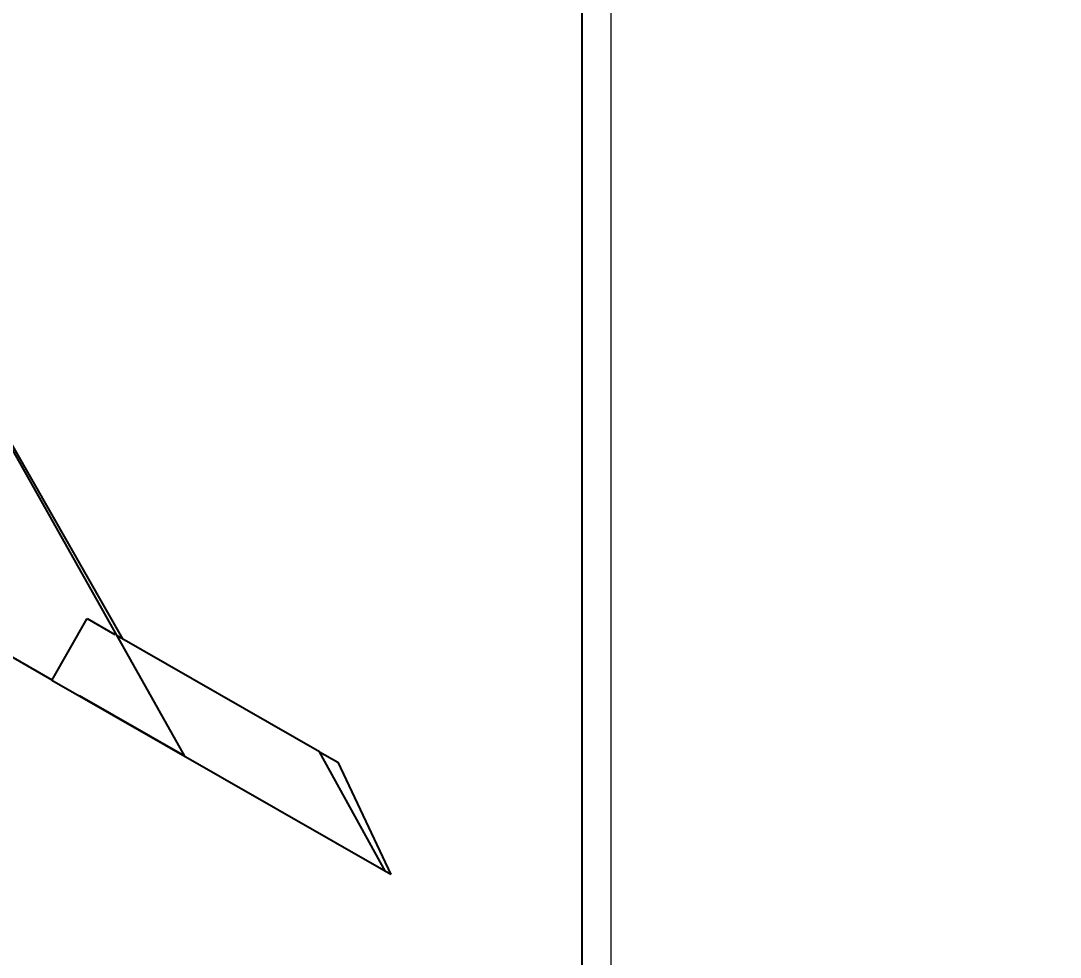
# Model space of a CAD drawing. Header units: inches. Extents: x 4017 to 5703, y -944 to 2840.
# Drawn here: x 4268.69 to 4277.01, y 1821.37 to 1828.87 of the extents above; entities that cross this region are included whole.
import ezdxf

# ---------------------------------------------------------------- set-up
doc = ezdxf.new("R2010")
doc.units = ezdxf.units.IN
doc.header["$MEASUREMENT"] = 0
doc.linetypes.add('ELGO_LTYPE0', pattern=[0])
doc.layers.get('0').update_dxf_attribs({"color": 5})
doc.layers.get('DEFPOINTS').update_dxf_attribs({"color": 254})
doc.layers.add('1 - bed panels', color=170, linetype='Continuous', lineweight=9)
doc.layers.add('A-dim-work', color=8, linetype='Continuous')
doc.layers.add('MEBEL', color=1, linetype='Continuous')
doc.styles.add('hebtovna', font='hebtovna.shx', dxfattribs={"width": 0.7})
doc.dimstyles.new('Copy of gl-D10', dxfattribs={"dimtxt": 2, "dimasz": 1, "dimexe": 1, "dimexo": 1, "dimgap": 1, "dimtad": 0, "dimdec": 1, "dimzin": 0, "dimdsep": 46, "dimtxsty": 'hebtovna', "dimblk": 'OBLIQUE', "dimblk1": 'OBLIQUE', "dimblk2": 'OBLIQUE', "dimcen": 0, "dimdle": 0.5, "dimclrd": 256, "dimclre": 256, "dimclrt": 256, "dimadec": 0, "dimazin": 0, "dimtfac": 0.05, "dimtdec": 1, "dimtix": 1, "dimtmove": 2, "dimatfit": 0, "dimfxl": 1, "dimfxlon": 1, "dimtvp": 0.75, "dimtolj": 1, "dimtzin": 0, "dimarcsym": 0})

# ---------------------------------------------------------------- blocks, each defined once
blk = doc.blocks.new('e_22')
at = {"color": 0, "linetype": 'ELGO_LTYPE0'}
for p, q in [((-292.135144, 320.837688), (-245.15214, 348.868036)), ((-245.15214, 348.868036), (-283.131242, 326.506042)), ((-303.001356, 326.506042), (-311.158586, 320.810318)), ((-310.673618, 320.810318), (-301.309944, 326.506042)), ((-301.309944, 326.506042), (-303.001356, 326.506042)), ((-301.309944, 326.506042), (-282.634164, 326.506042)), ((-279.874588, 326.506042), (-282.42519, 326.506042)), ((-279.874588, 320.810318), (-279.874588, 326.506042)), ((-311.158586, 320.810318), (-279.874588, 320.810318)), ((-292.138076, 320.837688), (-282.42519, 320.837688)), ((-279.874588, 320.837688), (-219.396854, 320.837688))]:
    blk.add_line(p, q, dxfattribs=at)
blk = doc.blocks.new('bed panel')
at = {"layer": '1 - bed panels', "true_color": 0xc2c2c2}
h = blk.add_hatch(dxfattribs=at)
h.set_pattern_fill('LINE', color=9, scale=1.575, angle=-90)
h.set_pattern_definition([(270, (-6928.7526, -5114.3626), (5.000625, -2e-15), [])])
edge = h.paths.add_edge_path()
edge.add_line((1.199, 0.0002), (6.0901, 0.0002))
edge.add_line((6.0901, 0.0002), (6.0901, 10.6638))
edge.add_line((6.0901, 10.6638), (8.499, 13.0958))
edge.add_line((8.499, 13.0958), (29.7299, 13.0958))
edge.add_line((29.7299, 13.0958), (27.7299, 15.0958))
edge.add_line((27.7299, 15.0958), (27.7387, 20.4533))
edge.add_line((27.7387, 20.4533), (29.7299, 23.0958))
edge.add_line((29.7299, 23.0958), (75.1845, 23.0958))
edge.add_line((75.1845, 23.0958), (77.1845, 21.0958))
edge.add_line((77.1845, 21.0958), (77.1845, 15.0958))
edge.add_line((77.1845, 15.0958), (75.1845, 13.0958))
edge.add_line((75.1845, 13.0958), (95.6869, 13.0958))
edge.add_line((95.6869, 13.0958), (97.6869, 11.0958))
edge.add_line((97.6869, 11.0958), (97.6869, 0.0002))
edge.add_line((97.6869, 0.0002), (102.0041, 0.0002))
edge.add_line((102.0041, 0.0002), (102.0041, 101.7981))
edge.add_line((102.0041, 101.7981), (1.2, 101.7989))
edge.add_line((1.2, 101.7989), (1.3411, 0.0019))
blk = doc.blocks.new('_Oblique')
at = {"color": 0, "linetype": 'ByBlock', "lineweight": -2}
blk.add_line((-0.5, -0.5), (0.5, 0.5), dxfattribs=at)
blk = doc.blocks.new('*D296')
at = {"layer": 'A-dim-work', "color": 6, "lineweight": -2, "ltscale": 0.0005, "transparency": 16777216}
for p, q in [((4273.1859, 1730.7979), (4273.1859, 1833.7967)), ((4274.1859, 1833.2967), (4272.1859, 1833.2967)), ((4274.1859, 1731.2979), (4272.1859, 1731.2979))]:
    blk.add_line(p, q, dxfattribs=at)
at = {"layer": 'DEFPOINTS', "color": 0, "ltscale": 0.0005, "transparency": 16777216}
for p in [(4273.1859, 1833.2967), (4275.9084, 1833.2967), (4276.4954, 1731.2979)]:
    blk.add_point(p, dxfattribs=at)
at = {"layer": 'A-dim-work', "color": 6, "lineweight": -2, "ltscale": 0.0005, "transparency": 16777216}
for p, rotation in [((4273.1859, 1833.2967), 90), ((4273.1859, 1731.2979), 270)]:
    blk.add_blockref('_Oblique', p, dxfattribs=dict(at, rotation=rotation))
at = {"layer": 'A-dim-work', "color": 6, "ltscale": 0.0005, "transparency": 16777216, "insert": (4270.9359, 1782.2973), "char_height": 3, "attachment_point": 5, "rotation": 90, "style": 'hebtovna'}
blk.add_mtext('\\A1;102.0', dxfattribs=at)

msp = doc.modelspace()

# ---------------------------------------------------------------- block references
at = {"layer": 'A-dim-work', "xscale": -1}
msp.add_blockref('bed panel', (4340.5743, 1731.2987), dxfattribs=at)
at = {"layer": 'MEBEL', "xscale": -0.1, "yscale": 0.09999999999999999, "zscale": 0.1, "rotation": 330.1726639629944}
msp.add_blockref('e_22', (4228.7026, 1809.6761), dxfattribs=at)

# ---------------------------------------------------------------- dimensions: what is measured, and where the dimension line sits
at = {"layer": 'A-dim-work', "ltscale": 0.0005}
dim = msp.add_linear_dim(base=(4273.1859, 1833.2967), p1=(4276.4954, 1731.2979), p2=(4275.9084, 1833.2967), angle=90, dimstyle='Copy of gl-D10', override={"dimtxt": 3, "dimclrd": 6, "dimclre": 6, "dimclrt": 6}, dxfattribs=at)
dim.commit()
dim.dimension.update_dxf_attribs({"geometry": '*D296', "text_midpoint": (4270.9359, 1782.2973)})

doc.saveas('drawing.dxf')
